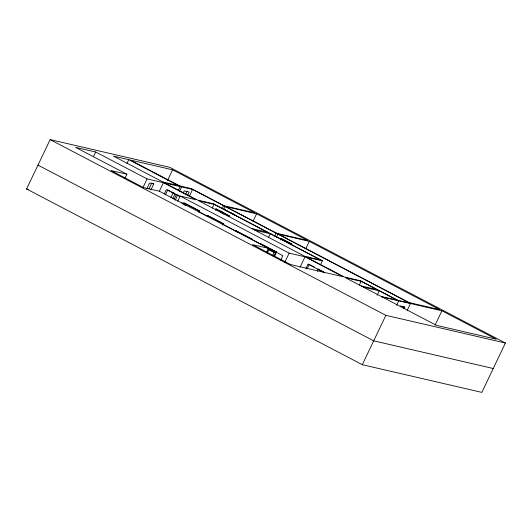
<?xml version="1.0" encoding="UTF-8"?>
<svg xmlns="http://www.w3.org/2000/svg" width="532" height="532" viewBox="0 0 532 532"><rect width="100%" height="100%" fill="white"/><g stroke="black" fill="none" stroke-linecap="round" stroke-linejoin="round"><path stroke-width="0.8" d="M26.6 188.98L50.148 139.617L169.688 167.301L505.4 343.02L481.852 392.383L362.312 364.699L26.6 188.98L28.216 189.352M93.526 156.494L95.674 151.999L147.078 178.905L163.424 182.689L196.009 199.746L180.155 196.075L177.655 201.322M126.982 163.41L128.771 159.66L180.175 186.566L178.386 190.316M124.774 178.732L126.915 174.237L75.517 147.331L95.674 151.999M142.782 187.902L147.078 178.905M146.746 188.953L149.592 183.001L153.741 183.959L150.902 189.917M148.967 188.9L151.806 182.948M159.494 190.935L163.424 182.689M167.607 180.315L172.614 169.814L254.974 212.926L223.566 205.651L222.137 208.65M164.295 193.947L166.39 189.552L180.115 196.734M165.339 195.005L167.786 189.871M170.878 197.585L173.319 192.478M172.82 198.596L174.902 194.22M174.09 199.314L176.238 194.818M175.161 200.398L177.661 195.144M179.45 191.394L181.598 186.898L130.194 159.992L172.614 169.814M183.128 193.156L184.198 190.915L189.106 192.052L187.683 195.038M185.389 194.772L187.171 191.035M183.035 204.361L183.746 202.865L184.318 202.998L199.666 211.031L198.948 212.527M189.392 196.195L192.611 189.445L191.234 188.561L179.663 185.881M212.288 208.092L214.07 204.341L213.412 203.776L197.405 200.065L113.422 156.109L128.771 159.66M215.719 210.526L216.411 209.076L229.545 215.945M220.348 212.401L221.059 210.898M221.97 213.252L222.689 211.749M223.759 209.502L225.189 206.502L256.597 213.778L307.43 240.384L276.022 233.109L274.592 236.108M223.181 214.183L223.879 212.714M222.216 225.069L222.928 223.586L223.46 223.713L207.167 215.34L222.928 223.586M253.019 221.272L256.597 213.778M268.467 237.498L270.256 233.748L322.405 260.826L320.616 264.577M266.705 252.088L268.494 248.338L159.5 191.287L143.574 187.603L110.989 170.546L126.915 174.237M267.204 253.132L268.959 249.448L274.459 252.328M276.447 237.079L277.884 234.08L309.285 241.355L439.891 309.717L409.042 302.575M272.756 255.407L274.16 252.461L267.968 249.222L268.959 249.448M280.497 239.985L281.215 238.489L292.021 244.141L280.657 238.356L281.215 238.489M273.9 256.211L275.988 251.835L276.6 251.975L274.512 256.351M280.783 260.042L282.864 255.679L276.261 252.221M284.859 262.123L289.155 253.126L305.036 256.803L343.12 276.733L290.652 264.584L252.567 244.654L268.494 248.338M305.714 248.85L309.285 241.355M300.028 267.303L305.036 256.803M305.92 268.62L308.055 264.145L309.258 264.424L307.124 268.899M317.398 271.32L318.475 269.072M359.339 285.072L361.128 281.328L360.49 280.756L344.324 277.012L306.239 257.082L322.405 260.826L213.412 203.776M377.075 295.293L379.223 290.798L363.416 287.134M362.312 364.699L385.86 315.336L505.4 343.02M396.579 305.268L398.727 300.773L360.49 280.756M403.462 308.467L404.174 306.977L404.786 307.297L404.074 308.786M407.286 310.249L410.505 303.499L192.611 189.445L164.827 183.015M435.116 325.019L441.912 310.774L496.196 339.19L436.413 325.345L382.122 296.929L441.912 310.774M162.892 181.997L178.24 185.555M216.411 209.076L215.653 208.896L229.511 216.152M181.592 202.685L183.826 203.842M199.666 211.031L183.746 202.865M251.862 228.614L268.008 232.351M254.875 230.19L271.021 233.927M320.424 260.008L305.036 256.444L198.689 200.783L214.07 204.341L267.25 232.178M361.155 285.95L376.962 289.614M397.311 300.267L381.511 296.603L345.321 277.664L361.128 281.328L397.923 300.587M398.116 300.454L409.893 303.18M404.174 306.977L400.33 306.086L404.786 307.297M493.237 368.516L373.697 340.832L37.985 165.113M191.234 188.561L224.125 205.778M225.748 206.629L276.58 233.235M278.442 234.213L411.063 303.626M231.526 213.046L233.608 214.137M224.723 209.648L236.521 215.819M308.121 256.956L309.591 257.727M381.284 296.51L382.661 297.228M180.155 196.075L289.155 253.126M168.511 190.25L169.954 191.008M171.397 191.766L175.015 193.655M176.458 194.413L180.069 196.301M309.983 264.803L314.312 267.064M317.917 268.953L323.689 271.978M308.055 264.145L324.646 272.83M152.451 183.287L153.741 183.959M276.6 251.975L260.973 243.975L275.988 251.835M198.502 211.523L207.3 216.132M222.708 224.191L238.117 232.258M244.713 235.716L246.183 236.481M247.653 237.252L261.591 244.547M263.054 245.312L264.524 246.083M265.987 246.848L267.456 247.619M268.926 248.384L272.59 250.306M184.378 204.887L185.781 205.625M50.148 139.617L385.86 315.336M236.421 230.941L235.769 230.795L252.507 239.367L236.421 230.941"/></g></svg>
